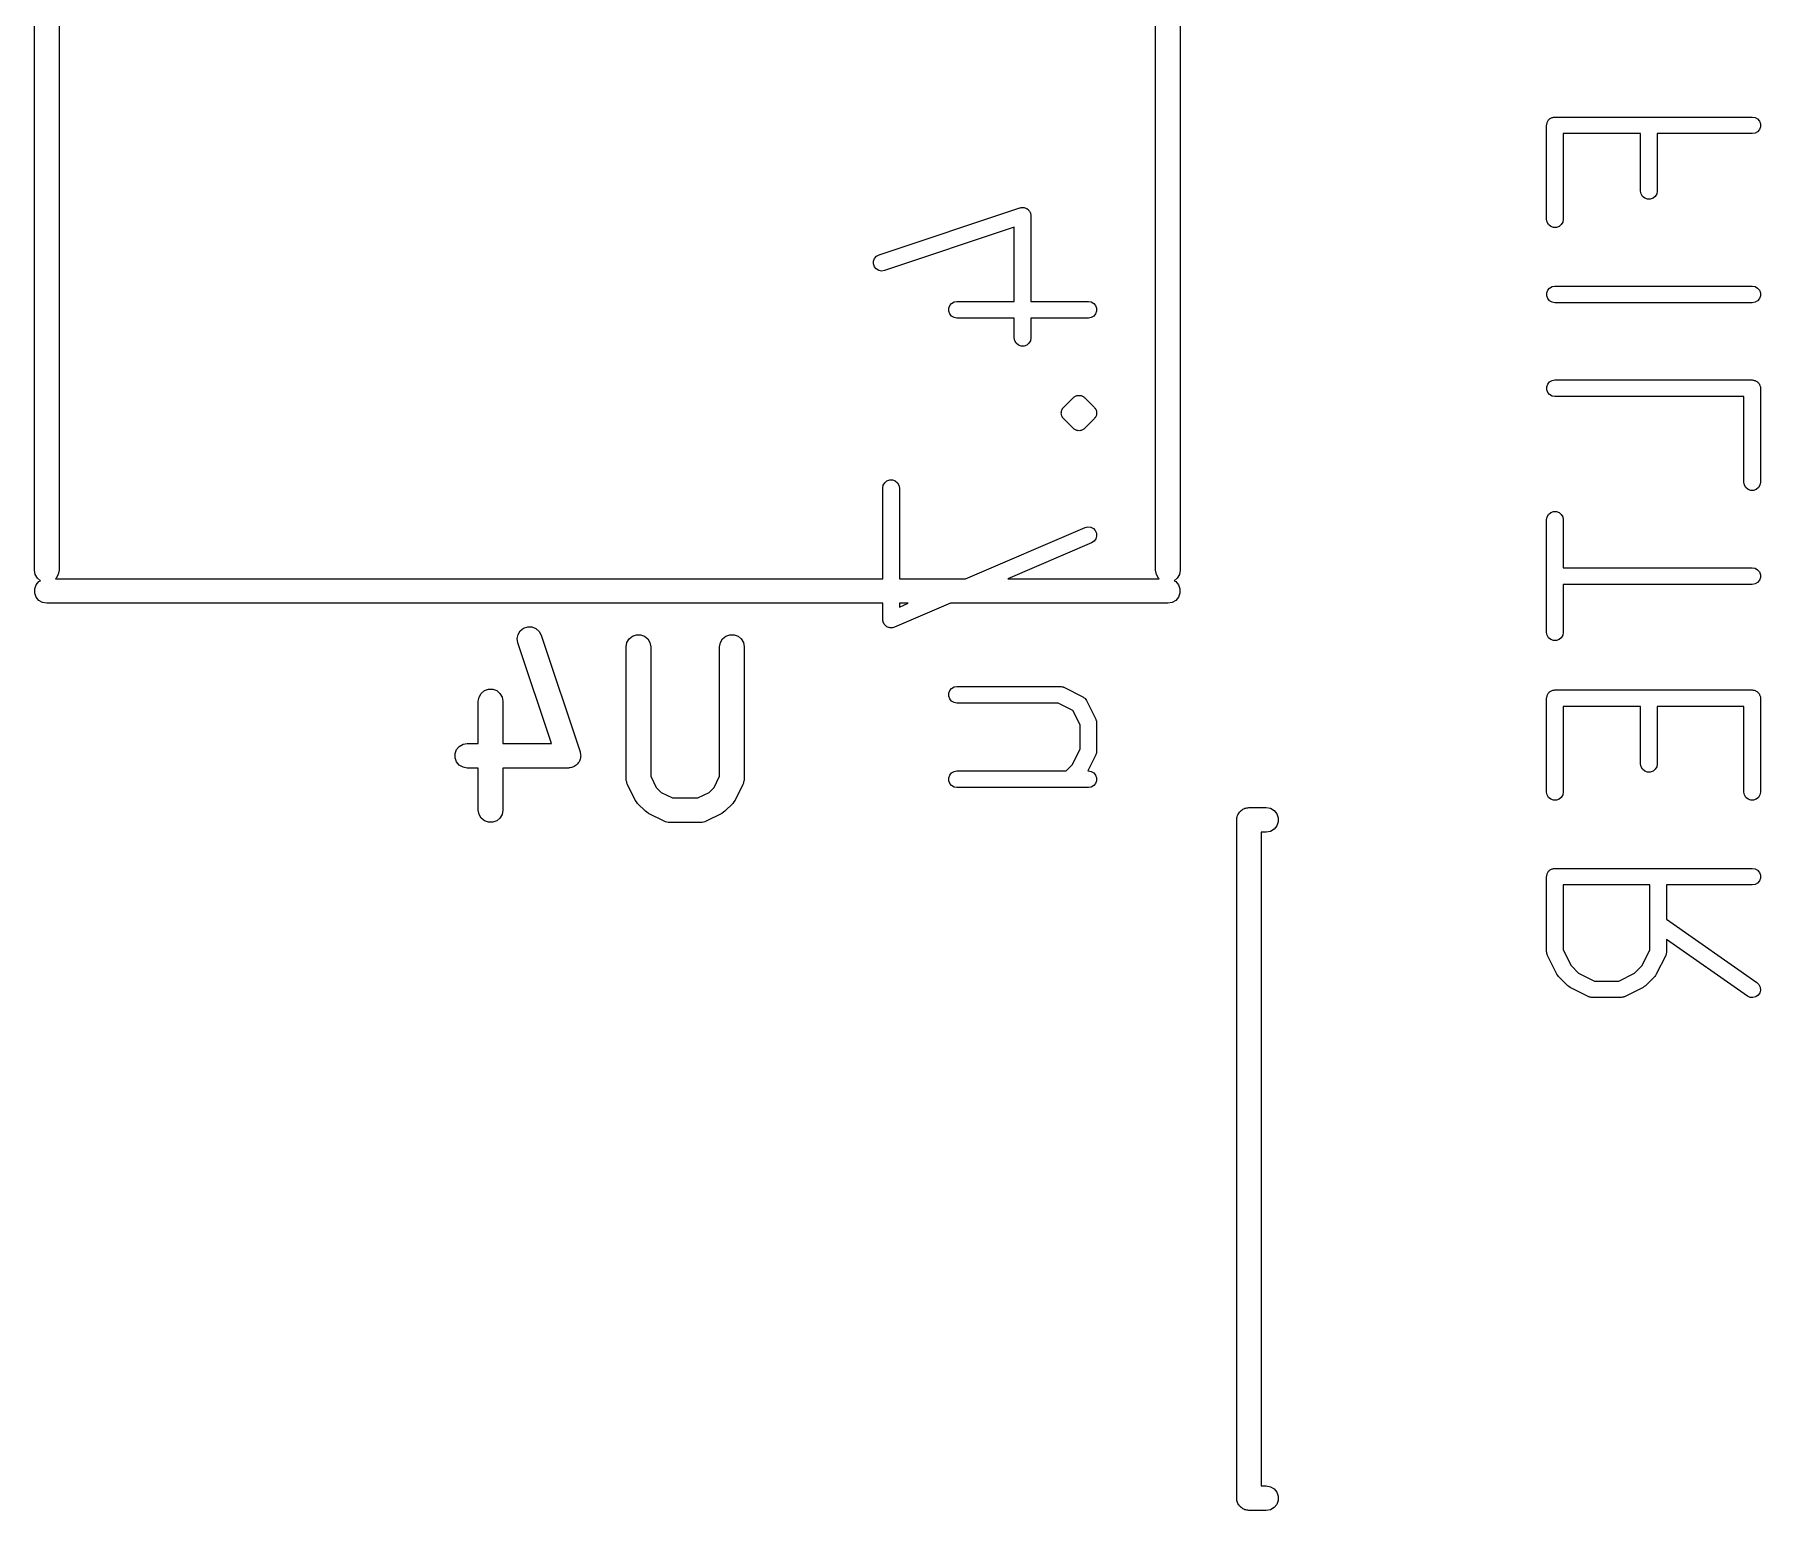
# Model space of a CAD drawing. Extents: x 1.5 to 72.3, y -91 to -17.2.
# Drawn here: x 12 to 22.55, y -56.15 to -47.12 of the extents above; entities that cross this region are included whole.
import ezdxf

# ---------------------------------------------------------------- set-up
doc = ezdxf.new("R2010")
doc.units = 0
doc.header["$MEASUREMENT"] = 0
doc.layers.add('BLACK', color=7, linetype='CONTINUOUS')

msp = doc.modelspace()

# ---------------------------------------------------------------- linework, layer by layer
at = {"layer": 'Black'}
for p, q in [((11.996, -50.398), (11.996, -42.524)), ((12.146, -42.599), (12.146, -50.398)), ((18.854, -48.62), (18.854, -45.0272)), ((19.004, -44.9897), (19.004, -48.62)), ((21.2459, -47.6763), (21.2467, -47.672)), ((21.2459, -48.2509), (21.2459, -47.6763)), ((21.2467, -47.6675), (21.2482, -47.6634)), ((21.2467, -47.672), (21.2467, -47.6675)), ((21.2482, -47.6634), (21.249, -47.659)), ((21.249, -47.659), (21.2512, -47.6551)), ((21.2512, -47.6551), (21.2527, -47.6509)), ((21.2527, -47.6509), (21.2556, -47.6475)), ((21.2556, -47.6475), (21.2578, -47.6437)), ((21.2578, -47.6437), (21.2612, -47.6408)), ((21.2612, -47.6408), (21.2641, -47.6374)), ((21.2641, -47.6374), (21.2679, -47.6352)), ((21.2679, -47.6352), (21.2713, -47.6324)), ((21.2713, -47.6324), (21.2755, -47.6308)), ((21.2755, -47.6308), (21.2793, -47.6286)), ((21.2793, -47.6286), (21.2837, -47.6278)), ((21.2837, -47.6278), (21.2879, -47.6263)), ((21.2879, -47.6263), (21.2923, -47.6263)), ((21.2923, -47.6263), (21.2967, -47.6255)), ((21.2967, -47.6255), (22.5032, -47.6255)), ((22.5032, -47.6255), (22.5206, -47.6286)), ((22.5206, -47.6286), (22.5359, -47.6374)), ((22.5359, -47.7153), (22.5206, -47.7241)), ((22.5359, -47.6374), (22.5472, -47.6509)), ((22.5472, -47.7017), (22.5359, -47.7153)), ((22.5472, -47.6509), (22.5532, -47.6675)), ((22.5532, -47.6852), (22.5472, -47.7017)), ((22.5532, -47.6675), (22.5532, -47.6852)), ((21.8204, -47.7271), (21.3475, -47.7271)), ((21.3475, -47.7271), (21.3475, -48.2509)), ((21.8204, -48.0785), (21.8204, -47.7271)), ((22.5032, -47.7271), (21.922, -47.7271)), ((21.922, -47.7271), (21.922, -48.0785)), ((22.5206, -47.7241), (22.5032, -47.7271)), ((21.8235, -48.0959), (21.8204, -48.0785)), ((21.8323, -48.1112), (21.8235, -48.0959)), ((21.8458, -48.1225), (21.8323, -48.1112)), ((21.8624, -48.1285), (21.8458, -48.1225)), ((21.8801, -48.1285), (21.8624, -48.1285)), ((21.8966, -48.1225), (21.8801, -48.1285)), ((21.9101, -48.1112), (21.8966, -48.1225)), ((21.919, -48.0959), (21.9101, -48.1112)), ((21.922, -48.0785), (21.919, -48.0959)), ((17.1625, -48.4689), (18.0243, -48.1816)), ((18.0243, -48.1816), (18.028, -48.1811)), ((18.028, -48.1811), (18.0316, -48.1798)), ((18.0316, -48.1798), (18.0367, -48.1798)), ((18.0367, -48.1798), (18.0418, -48.179)), ((18.0418, -48.179), (18.0454, -48.1798)), ((18.0454, -48.1798), (18.0492, -48.1798)), ((18.0492, -48.1798), (18.054, -48.1815)), ((18.054, -48.1815), (18.0591, -48.1826)), ((18.0591, -48.1826), (18.0623, -48.1845)), ((18.0623, -48.1845), (18.0658, -48.1858)), ((18.0658, -48.1858), (18.0697, -48.1891)), ((18.0697, -48.1891), (18.0741, -48.1918)), ((18.0741, -48.1918), (18.0764, -48.1947)), ((18.0764, -48.1947), (18.0793, -48.1972)), ((18.0793, -48.1972), (18.0819, -48.2016)), ((18.0819, -48.2016), (18.0851, -48.2056)), ((18.0851, -48.2056), (18.0862, -48.2092)), ((18.0862, -48.2092), (18.0881, -48.2124)), ((18.0881, -48.2124), (18.089, -48.2175)), ((18.089, -48.2175), (18.0906, -48.2224)), ((18.0906, -48.2224), (18.0905, -48.2261)), ((18.0905, -48.2261), (18.0912, -48.2298)), ((18.0912, -48.2298), (18.0912, -48.7535)), ((17.9896, -48.3003), (17.1947, -48.5653)), ((17.9896, -48.7535), (17.9896, -48.3003)), ((21.249, -48.2682), (21.2459, -48.2509)), ((21.2578, -48.2835), (21.249, -48.2682)), ((21.2713, -48.2949), (21.2578, -48.2835)), ((21.2879, -48.3009), (21.2713, -48.2949)), ((21.3055, -48.3009), (21.2879, -48.3009)), ((21.3221, -48.2949), (21.3055, -48.3009)), ((21.3356, -48.2835), (21.3221, -48.2949)), ((21.3444, -48.2682), (21.3356, -48.2835)), ((21.3475, -48.2509), (21.3444, -48.2682)), ((17.1283, -48.5245), (17.1288, -48.5069)), ((17.1339, -48.5413), (17.1283, -48.5245)), ((17.1288, -48.5069), (17.1353, -48.4905)), ((17.1449, -48.5551), (17.1339, -48.5413)), ((17.1353, -48.4905), (17.147, -48.4773)), ((17.1599, -48.5643), (17.1449, -48.5551)), ((17.147, -48.4773), (17.1625, -48.4689)), ((17.1772, -48.5679), (17.1599, -48.5643)), ((17.1947, -48.5653), (17.1772, -48.5679)), ((18.854, -50.398), (18.854, -48.62)), ((19.004, -48.62), (19.004, -50.398)), ((21.2527, -48.6851), (21.2641, -48.6716)), ((21.2641, -48.6716), (21.2793, -48.6628)), ((21.2793, -48.6628), (21.2967, -48.6597)), ((21.2967, -48.6597), (22.5032, -48.6597)), ((22.5032, -48.6597), (22.5206, -48.6628)), ((22.5206, -48.6628), (22.5359, -48.6716)), ((22.5359, -48.6716), (22.5472, -48.6851)), ((17.5942, -48.7789), (17.6056, -48.7654)), ((17.6056, -48.7654), (17.6208, -48.7566)), ((17.6208, -48.7566), (17.6382, -48.7535)), ((17.6382, -48.7535), (17.9896, -48.7535)), ((18.0912, -48.7535), (18.4425, -48.7535)), ((18.4425, -48.7535), (18.4599, -48.7566)), ((18.4599, -48.7566), (18.4752, -48.7654)), ((18.4752, -48.7654), (18.4865, -48.7789)), ((21.2467, -48.7017), (21.2527, -48.6851)), ((21.2467, -48.7193), (21.2467, -48.7017)), ((21.2527, -48.7359), (21.2467, -48.7193)), ((21.2641, -48.7494), (21.2527, -48.7359)), ((21.2793, -48.7582), (21.2641, -48.7494)), ((21.2967, -48.7613), (21.2793, -48.7582)), ((22.5032, -48.7613), (21.2967, -48.7613)), ((22.5206, -48.7582), (22.5032, -48.7613)), ((22.5359, -48.7494), (22.5206, -48.7582)), ((22.5472, -48.7359), (22.5359, -48.7494)), ((22.5472, -48.6851), (22.5532, -48.7017)), ((22.5532, -48.7193), (22.5472, -48.7359)), ((22.5532, -48.7017), (22.5532, -48.7193)), ((17.5882, -48.7955), (17.5942, -48.7789)), ((17.5882, -48.8132), (17.5882, -48.7955)), ((17.5942, -48.8297), (17.5882, -48.8132)), ((17.6056, -48.8432), (17.5942, -48.8297)), ((17.6208, -48.8521), (17.6056, -48.8432)), ((17.6382, -48.8551), (17.6208, -48.8521)), ((17.9896, -48.8551), (17.6382, -48.8551)), ((17.9896, -48.9767), (17.9896, -48.8551)), ((18.4425, -48.8551), (18.0912, -48.8551)), ((18.0912, -48.8551), (18.0912, -48.9767)), ((18.4599, -48.8521), (18.4425, -48.8551)), ((18.4752, -48.8432), (18.4599, -48.8521)), ((18.4865, -48.8297), (18.4752, -48.8432)), ((18.4865, -48.7789), (18.4926, -48.7955)), ((18.4926, -48.8132), (18.4865, -48.8297)), ((18.4926, -48.7955), (18.4926, -48.8132)), ((17.9926, -48.9941), (17.9896, -48.9767)), ((18.0912, -48.9767), (18.0881, -48.9941)), ((18.0015, -49.0093), (17.9926, -48.9941)), ((18.015, -49.0207), (18.0015, -49.0093)), ((18.0316, -49.0267), (18.015, -49.0207)), ((18.0492, -49.0267), (18.0316, -49.0267)), ((18.0658, -49.0207), (18.0492, -49.0267)), ((18.0793, -49.0093), (18.0658, -49.0207)), ((18.0881, -48.9941), (18.0793, -49.0093)), ((21.2467, -49.2762), (21.2527, -49.2596)), ((21.2467, -49.2938), (21.2467, -49.2762)), ((21.2527, -49.3104), (21.2467, -49.2938)), ((21.2527, -49.2596), (21.2641, -49.2461)), ((21.2641, -49.2461), (21.2793, -49.2373)), ((21.2793, -49.2373), (21.2967, -49.2342)), ((21.2967, -49.2342), (22.5032, -49.2342)), ((22.5032, -49.2342), (22.5076, -49.235)), ((22.5076, -49.235), (22.512, -49.235)), ((22.512, -49.235), (22.5162, -49.2365)), ((22.5162, -49.2365), (22.5206, -49.2373)), ((22.5206, -49.2373), (22.5244, -49.2395)), ((22.5244, -49.2395), (22.5286, -49.241)), ((22.5286, -49.241), (22.532, -49.2439)), ((22.532, -49.2439), (22.5359, -49.2461)), ((22.5359, -49.2461), (22.5387, -49.2495)), ((22.5387, -49.2495), (22.5421, -49.2524)), ((22.5421, -49.2524), (22.5443, -49.2562)), ((22.5443, -49.2562), (22.5472, -49.2596)), ((22.5472, -49.2596), (22.5487, -49.2638)), ((22.5487, -49.2638), (22.5509, -49.2676)), ((22.5509, -49.2676), (22.5517, -49.272)), ((22.5517, -49.272), (22.5532, -49.2762)), ((22.5532, -49.2762), (22.5532, -49.2806)), ((22.5532, -49.2806), (22.554, -49.285)), ((22.554, -49.285), (22.554, -49.8595)), ((18.2829, -49.413), (18.2836, -49.4109)), ((18.2836, -49.4109), (18.2851, -49.4092)), ((18.2851, -49.4092), (18.286, -49.4072)), ((18.286, -49.4072), (18.2892, -49.404)), ((18.2892, -49.404), (18.2917, -49.4004)), ((18.2917, -49.4004), (18.3492, -49.3429)), ((18.3492, -49.3429), (18.3528, -49.3404)), ((18.3528, -49.3404), (18.356, -49.3372)), ((18.356, -49.3372), (18.36, -49.3354)), ((18.36, -49.3354), (18.3636, -49.3328)), ((18.3636, -49.3328), (18.3679, -49.3317)), ((18.3679, -49.3317), (18.3719, -49.3298)), ((18.3719, -49.3298), (18.3764, -49.3294)), ((18.3764, -49.3294), (18.3807, -49.3283)), ((18.3807, -49.3283), (18.3851, -49.3286)), ((18.3851, -49.3286), (18.3895, -49.3283)), ((18.3895, -49.3283), (18.3938, -49.3294)), ((18.3938, -49.3294), (18.3982, -49.3298)), ((18.3982, -49.3298), (18.4023, -49.3317)), ((18.4023, -49.3317), (18.4066, -49.3328)), ((18.4066, -49.3328), (18.4102, -49.3354)), ((18.4102, -49.3354), (18.4142, -49.3372)), ((18.4142, -49.3372), (18.4174, -49.3404)), ((18.4174, -49.3404), (18.421, -49.3429)), ((18.421, -49.3429), (18.4785, -49.4004)), ((18.4785, -49.4004), (18.481, -49.404)), ((18.481, -49.404), (18.4842, -49.4072)), ((18.4842, -49.4072), (18.4851, -49.4092)), ((18.4851, -49.4092), (18.4865, -49.4109)), ((18.4865, -49.4109), (18.4873, -49.413)), ((21.2641, -49.3239), (21.2527, -49.3104)), ((21.2793, -49.3328), (21.2641, -49.3239)), ((21.2967, -49.3358), (21.2793, -49.3328)), ((22.4524, -49.3358), (21.2967, -49.3358)), ((22.4524, -49.8595), (22.4524, -49.3358)), ((18.277, -49.4319), (18.2776, -49.4297)), ((18.2774, -49.4363), (18.277, -49.4319)), ((18.277, -49.4407), (18.2774, -49.4363)), ((18.2776, -49.4429), (18.277, -49.4407)), ((18.2776, -49.4275), (18.2784, -49.4254)), ((18.2776, -49.4297), (18.2776, -49.4275)), ((18.2776, -49.4451), (18.2776, -49.4429)), ((18.2784, -49.4472), (18.2776, -49.4451)), ((18.2784, -49.4254), (18.2786, -49.4232)), ((18.2786, -49.4495), (18.2784, -49.4472)), ((18.2786, -49.4232), (18.2805, -49.4191)), ((18.2805, -49.4535), (18.2786, -49.4495)), ((18.2805, -49.4191), (18.2816, -49.4148)), ((18.2816, -49.4578), (18.2805, -49.4535)), ((18.2816, -49.4148), (18.2829, -49.413)), ((18.2829, -49.4596), (18.2816, -49.4578)), ((18.2836, -49.4617), (18.2829, -49.4596)), ((18.2851, -49.4634), (18.2836, -49.4617)), ((18.286, -49.4654), (18.2851, -49.4634)), ((18.2892, -49.4686), (18.286, -49.4654)), ((18.2917, -49.4722), (18.2892, -49.4686)), ((18.3492, -49.5297), (18.2917, -49.4722)), ((18.4785, -49.4722), (18.421, -49.5297)), ((18.481, -49.4686), (18.4785, -49.4722)), ((18.4842, -49.4654), (18.481, -49.4686)), ((18.4851, -49.4634), (18.4842, -49.4654)), ((18.4865, -49.4617), (18.4851, -49.4634)), ((18.4873, -49.4596), (18.4865, -49.4617)), ((18.4873, -49.413), (18.4886, -49.4148)), ((18.4886, -49.4578), (18.4873, -49.4596)), ((18.4886, -49.4148), (18.4897, -49.4191)), ((18.4897, -49.4535), (18.4886, -49.4578)), ((18.4897, -49.4191), (18.4916, -49.4232)), ((18.4916, -49.4495), (18.4897, -49.4535)), ((18.4916, -49.4232), (18.4918, -49.4254)), ((18.4918, -49.4472), (18.4916, -49.4495)), ((18.4918, -49.4254), (18.4926, -49.4275)), ((18.4926, -49.4451), (18.4918, -49.4472)), ((18.4926, -49.4275), (18.4926, -49.4297)), ((18.4926, -49.4297), (18.4932, -49.4319)), ((18.4932, -49.4407), (18.4926, -49.4429)), ((18.4926, -49.4429), (18.4926, -49.4451)), ((18.4932, -49.4319), (18.4928, -49.4363)), ((18.4928, -49.4363), (18.4932, -49.4407)), ((18.3528, -49.5322), (18.3492, -49.5297)), ((18.356, -49.5354), (18.3528, -49.5322)), ((18.36, -49.5373), (18.356, -49.5354)), ((18.3636, -49.5398), (18.36, -49.5373)), ((18.3679, -49.541), (18.3636, -49.5398)), ((18.3719, -49.5428), (18.3679, -49.541)), ((18.3764, -49.5432), (18.3719, -49.5428)), ((18.3807, -49.5444), (18.3764, -49.5432)), ((18.3851, -49.544), (18.3807, -49.5444)), ((18.3895, -49.5444), (18.3851, -49.544)), ((18.3938, -49.5432), (18.3895, -49.5444)), ((18.3982, -49.5428), (18.3938, -49.5432)), ((18.4023, -49.541), (18.3982, -49.5428)), ((18.4066, -49.5398), (18.4023, -49.541)), ((18.4102, -49.5373), (18.4066, -49.5398)), ((18.4142, -49.5354), (18.4102, -49.5373)), ((18.4174, -49.5322), (18.4142, -49.5354)), ((18.421, -49.5297), (18.4174, -49.5322)), ((17.1852, -49.8959), (17.1883, -49.8786)), ((17.1852, -50.45), (17.1852, -49.8959)), ((17.1883, -49.8786), (17.1971, -49.8633)), ((17.1971, -49.8633), (17.2106, -49.8519)), ((17.2106, -49.8519), (17.2272, -49.8459)), ((17.2272, -49.8459), (17.2449, -49.8459)), ((17.2449, -49.8459), (17.2614, -49.8519)), ((17.2614, -49.8519), (17.275, -49.8633)), ((17.275, -49.8633), (17.2838, -49.8786)), ((17.2838, -49.8786), (17.2868, -49.8959)), ((17.2868, -49.8959), (17.2868, -50.45)), ((22.4555, -49.8769), (22.4524, -49.8595)), ((22.4643, -49.8922), (22.4555, -49.8769)), ((22.4778, -49.9035), (22.4643, -49.8922)), ((22.4944, -49.9096), (22.4778, -49.9035)), ((22.512, -49.9096), (22.4944, -49.9096)), ((22.5286, -49.9035), (22.512, -49.9096)), ((22.5421, -49.8922), (22.5286, -49.9035)), ((22.5509, -49.8769), (22.5421, -49.8922)), ((22.554, -49.8595), (22.5509, -49.8769)), ((21.2713, -50.0454), (21.2879, -50.0393)), ((21.2879, -50.0393), (21.3055, -50.0393)), ((21.3055, -50.0393), (21.3221, -50.0454)), ((17.691, -50.45), (18.4225, -50.1365)), ((18.4225, -50.1365), (18.4397, -50.1325)), ((18.4397, -50.1325), (18.4572, -50.1346)), ((18.4572, -50.1346), (18.473, -50.1425)), ((18.473, -50.1425), (18.4851, -50.1554)), ((21.2459, -50.0893), (21.249, -50.072)), ((21.2459, -50.7788), (21.2459, -50.0893)), ((21.249, -50.072), (21.2578, -50.0567)), ((21.2578, -50.0567), (21.2713, -50.0454)), ((21.3221, -50.0454), (21.3356, -50.0567)), ((21.3356, -50.0567), (21.3444, -50.072)), ((21.3444, -50.072), (21.3475, -50.0893)), ((21.3475, -50.0893), (21.3475, -50.3833)), ((18.4626, -50.2299), (17.949, -50.45)), ((18.4773, -50.2202), (18.4626, -50.2299)), ((18.4879, -50.2061), (18.4773, -50.2202)), ((18.4851, -50.1554), (18.492, -50.1716)), ((18.493, -50.1892), (18.4879, -50.2061)), ((18.492, -50.1716), (18.493, -50.1892)), ((12.0005, -50.4237), (11.996, -50.398)), ((12.0135, -50.4462), (12.0005, -50.4237)), ((12.0324, -50.462), (12.0135, -50.4462)), ((12.0228, -50.4675), (12.0324, -50.462)), ((12.1285, -50.4462), (12.1239, -50.45)), ((12.1239, -50.45), (17.1852, -50.45)), ((12.1415, -50.4237), (12.1285, -50.4462)), ((12.146, -50.398), (12.1415, -50.4237)), ((17.2868, -50.45), (17.691, -50.45)), ((17.949, -50.45), (18.8761, -50.45)), ((18.8585, -50.4237), (18.854, -50.398)), ((18.8715, -50.4462), (18.8585, -50.4237)), ((18.8761, -50.45), (18.8715, -50.4462)), ((18.9865, -50.4462), (18.9676, -50.462)), ((18.9676, -50.462), (18.9772, -50.4675)), ((18.9995, -50.4237), (18.9865, -50.4462)), ((19.004, -50.398), (18.9995, -50.4237)), ((21.3475, -50.3833), (22.5032, -50.3833)), ((22.5032, -50.3833), (22.5206, -50.3863)), ((22.5206, -50.3863), (22.5359, -50.3951)), ((22.5359, -50.3951), (22.5472, -50.4087)), ((22.5472, -50.4595), (22.5359, -50.473)), ((22.5472, -50.4087), (22.5532, -50.4252)), ((22.5532, -50.4429), (22.5472, -50.4595)), ((22.5532, -50.4252), (22.5532, -50.4429)), ((11.9971, -50.512), (12.006, -50.4875)), ((11.9971, -50.538), (11.9971, -50.512)), ((12.006, -50.5625), (11.9971, -50.538)), ((12.006, -50.4875), (12.0228, -50.4675)), ((12.0228, -50.5825), (12.006, -50.5625)), ((18.9772, -50.4675), (18.994, -50.4875)), ((18.994, -50.5625), (18.9772, -50.5825)), ((18.994, -50.4875), (19.0029, -50.512)), ((19.0029, -50.538), (18.994, -50.5625)), ((19.0029, -50.512), (19.0029, -50.538)), ((22.5032, -50.4849), (21.3475, -50.4849)), ((21.3475, -50.4849), (21.3475, -50.7788)), ((22.5206, -50.4818), (22.5032, -50.4849)), ((22.5359, -50.473), (22.5206, -50.4818)), ((12.0453, -50.5955), (12.0228, -50.5825)), ((12.071, -50.6), (12.0453, -50.5955)), ((17.1852, -50.6), (12.071, -50.6)), ((17.1852, -50.7003), (17.1852, -50.6)), ((17.599, -50.6), (17.2561, -50.747)), ((17.2868, -50.6), (17.2868, -50.6232)), ((17.2868, -50.6232), (17.341, -50.6)), ((17.341, -50.6), (17.2868, -50.6)), ((18.929, -50.6), (17.599, -50.6)), ((18.9547, -50.5955), (18.929, -50.6)), ((18.9772, -50.5825), (18.9547, -50.5955)), ((14.9541, -50.7912), (14.9677, -50.769)), ((14.9677, -50.769), (14.9881, -50.7528)), ((14.9881, -50.7528), (15.0128, -50.7446)), ((15.0128, -50.7446), (15.0388, -50.7453)), ((15.0388, -50.7453), (15.0631, -50.7549)), ((15.0631, -50.7549), (15.0826, -50.7721)), ((15.0826, -50.7721), (15.095, -50.795)), ((17.1863, -50.706), (17.1852, -50.7003)), ((17.1866, -50.7119), (17.1863, -50.706)), ((17.1878, -50.7146), (17.1866, -50.7119)), ((17.1883, -50.7176), (17.1878, -50.7146)), ((17.1912, -50.7227), (17.1883, -50.7176)), ((17.1935, -50.7281), (17.1912, -50.7227)), ((17.1956, -50.7303), (17.1935, -50.7281)), ((17.1971, -50.7329), (17.1956, -50.7303)), ((17.2016, -50.7367), (17.1971, -50.7329)), ((17.2056, -50.7409), (17.2016, -50.7367)), ((17.2083, -50.7423), (17.2056, -50.7409)), ((17.2106, -50.7443), (17.2083, -50.7423)), ((17.2161, -50.7463), (17.2106, -50.7443)), ((17.2214, -50.7489), (17.2161, -50.7463)), ((17.2244, -50.7493), (17.2214, -50.7489)), ((17.2272, -50.7503), (17.2244, -50.7493)), ((17.2331, -50.7503), (17.2272, -50.7503)), ((17.2389, -50.751), (17.2331, -50.7503)), ((17.2418, -50.7503), (17.2389, -50.751)), ((17.2449, -50.7503), (17.2418, -50.7503)), ((17.2504, -50.7483), (17.2449, -50.7503)), ((17.2561, -50.747), (17.2504, -50.7483)), ((21.249, -50.7962), (21.2459, -50.7788)), ((21.3475, -50.7788), (21.3444, -50.7962)), ((14.9488, -50.8167), (14.9541, -50.7912)), ((14.9527, -50.8425), (14.9488, -50.8167)), ((15.1578, -51.458), (14.9527, -50.8425)), ((15.095, -50.795), (15.3331, -51.5093)), ((15.6155, -50.8664), (15.62, -50.8407)), ((15.6155, -51.6759), (15.6155, -50.8664)), ((15.62, -50.8407), (15.633, -50.8182)), ((15.633, -50.8182), (15.653, -50.8014)), ((15.653, -50.8014), (15.6775, -50.7925)), ((15.6775, -50.7925), (15.7035, -50.7925)), ((15.7035, -50.7925), (15.728, -50.8014)), ((15.728, -50.8014), (15.7479, -50.8182)), ((15.7479, -50.8182), (15.761, -50.8407)), ((15.761, -50.8407), (15.7655, -50.8664)), ((15.7655, -50.8664), (15.7655, -51.6582)), ((16.1869, -50.8664), (16.1914, -50.8407)), ((16.1869, -51.6582), (16.1869, -50.8664)), ((16.1914, -50.8407), (16.2045, -50.8182)), ((16.2045, -50.8182), (16.2244, -50.8014)), ((16.2244, -50.8014), (16.2489, -50.7925)), ((16.2489, -50.7925), (16.2749, -50.7925)), ((16.2749, -50.7925), (16.2994, -50.8014)), ((16.2994, -50.8014), (16.3194, -50.8182)), ((16.3194, -50.8182), (16.3324, -50.8407)), ((16.3324, -50.8407), (16.3369, -50.8664)), ((16.3369, -50.8664), (16.3369, -51.6759)), ((21.2578, -50.8114), (21.249, -50.7962)), ((21.2713, -50.8228), (21.2578, -50.8114)), ((21.2879, -50.8288), (21.2713, -50.8228)), ((21.3055, -50.8288), (21.2879, -50.8288)), ((21.3221, -50.8228), (21.3055, -50.8288)), ((21.3356, -50.8114), (21.3221, -50.8228)), ((21.3444, -50.7962), (21.3356, -50.8114)), ((14.7107, -51.1997), (14.7152, -51.1741)), ((14.7107, -51.458), (14.7107, -51.1997)), ((14.7152, -51.1741), (14.7283, -51.1515)), ((14.7283, -51.1515), (14.7482, -51.1348)), ((14.7482, -51.1348), (14.7727, -51.1259)), ((14.7727, -51.1259), (14.7987, -51.1259)), ((14.7987, -51.1259), (14.8232, -51.1348)), ((14.8232, -51.1348), (14.8432, -51.1515)), ((14.8432, -51.1515), (14.8562, -51.1741)), ((14.8562, -51.1741), (14.8607, -51.1997)), ((14.8607, -51.1997), (14.8607, -51.458)), ((17.5882, -51.1511), (17.5942, -51.1345)), ((17.5882, -51.1687), (17.5882, -51.1511)), ((17.5942, -51.1853), (17.5882, -51.1687)), ((17.5942, -51.1345), (17.6056, -51.121)), ((17.6056, -51.1988), (17.5942, -51.1853)), ((17.6056, -51.121), (17.6208, -51.1121)), ((17.6208, -51.2076), (17.6056, -51.1988)), ((17.6208, -51.1121), (17.6382, -51.1091)), ((17.6382, -51.1091), (18.2702, -51.1091)), ((18.2702, -51.1091), (18.2731, -51.1096)), ((18.2731, -51.1096), (18.276, -51.1094)), ((18.276, -51.1094), (18.2817, -51.1111)), ((18.2817, -51.1111), (18.2876, -51.1121)), ((18.2876, -51.1121), (18.2901, -51.1136)), ((18.2901, -51.1136), (18.2929, -51.1144)), ((18.2929, -51.1144), (18.4078, -51.1719)), ((18.4078, -51.1719), (18.4138, -51.1763)), ((18.4138, -51.1763), (18.42, -51.1804)), ((18.42, -51.1804), (18.4209, -51.1816)), ((18.4209, -51.1816), (18.422, -51.1824)), ((18.422, -51.1824), (18.4261, -51.1886)), ((18.4261, -51.1886), (18.4305, -51.1946)), ((18.4305, -51.1946), (18.488, -51.3095)), ((21.2459, -51.1809), (21.2467, -51.1766)), ((21.2459, -51.7555), (21.2459, -51.1809)), ((21.2467, -51.1721), (21.2482, -51.1679)), ((21.2467, -51.1766), (21.2467, -51.1721)), ((21.2482, -51.1679), (21.249, -51.1636)), ((21.249, -51.1636), (21.2512, -51.1597)), ((21.2512, -51.1597), (21.2527, -51.1555)), ((21.2527, -51.1555), (21.2556, -51.1521)), ((21.2556, -51.1521), (21.2578, -51.1483)), ((21.2578, -51.1483), (21.2612, -51.1454)), ((21.2612, -51.1454), (21.2641, -51.142)), ((21.2641, -51.142), (21.2679, -51.1398)), ((21.2679, -51.1398), (21.2713, -51.1369)), ((21.2713, -51.1369), (21.2755, -51.1354)), ((21.2755, -51.1354), (21.2793, -51.1332)), ((21.2793, -51.1332), (21.2837, -51.1324)), ((21.2837, -51.1324), (21.2879, -51.1309)), ((21.2879, -51.1309), (21.2923, -51.1309)), ((21.2923, -51.1309), (21.2967, -51.1301)), ((21.2967, -51.1301), (22.5032, -51.1301)), ((22.5032, -51.1301), (22.5076, -51.1309)), ((22.5076, -51.1309), (22.512, -51.1309)), ((22.512, -51.1309), (22.5162, -51.1324)), ((22.5162, -51.1324), (22.5206, -51.1332)), ((22.5206, -51.1332), (22.5244, -51.1354)), ((22.5244, -51.1354), (22.5286, -51.1369)), ((22.5286, -51.1369), (22.532, -51.1398)), ((22.532, -51.1398), (22.5359, -51.142)), ((22.5359, -51.142), (22.5387, -51.1454)), ((22.5387, -51.1454), (22.5421, -51.1483)), ((22.5421, -51.1483), (22.5443, -51.1521)), ((22.5443, -51.1521), (22.5472, -51.1555)), ((22.5472, -51.1555), (22.5487, -51.1597)), ((22.5487, -51.1597), (22.5509, -51.1636)), ((22.5509, -51.1636), (22.5517, -51.1679)), ((22.5517, -51.1679), (22.5532, -51.1721)), ((22.5532, -51.1721), (22.5532, -51.1766)), ((22.5532, -51.1766), (22.554, -51.1809)), ((22.554, -51.1809), (22.554, -51.7555)), ((17.6382, -51.2107), (17.6208, -51.2076)), ((18.2582, -51.2107), (17.6382, -51.2107)), ((18.3472, -51.2552), (18.2582, -51.2107)), ((18.3917, -51.3442), (18.3472, -51.2552)), ((18.488, -51.3095), (18.4888, -51.3123)), ((21.8204, -51.2317), (21.3475, -51.2317)), ((21.3475, -51.2317), (21.3475, -51.7555)), ((21.8204, -51.5831), (21.8204, -51.2317)), ((22.4524, -51.2317), (21.922, -51.2317)), ((21.922, -51.2317), (21.922, -51.5831)), ((22.4524, -51.7555), (22.4524, -51.2317)), ((18.3917, -51.4926), (18.3917, -51.3442)), ((18.4888, -51.3123), (18.4903, -51.3149)), ((18.4903, -51.3149), (18.4913, -51.3207)), ((18.4913, -51.3207), (18.493, -51.3264)), ((18.493, -51.3264), (18.4928, -51.3294)), ((18.4928, -51.3294), (18.4933, -51.3322)), ((18.4933, -51.3322), (18.4933, -51.5046)), ((14.569, -51.52), (14.5779, -51.4955)), ((14.569, -51.5461), (14.569, -51.52)), ((14.5779, -51.4955), (14.5946, -51.4756)), ((14.5946, -51.4756), (14.6172, -51.4626)), ((14.6172, -51.4626), (14.6429, -51.458)), ((14.6429, -51.458), (14.7107, -51.458)), ((14.8607, -51.458), (15.1578, -51.458)), ((15.3331, -51.5093), (15.3339, -51.5148)), ((15.3339, -51.5148), (15.3358, -51.52)), ((15.3358, -51.52), (15.3358, -51.5276)), ((18.3433, -51.5894), (18.3917, -51.4926)), ((18.4903, -51.522), (18.4888, -51.5245)), ((18.4913, -51.5161), (18.4903, -51.522)), ((18.493, -51.5104), (18.4913, -51.5161)), ((18.4933, -51.5046), (18.4928, -51.5075)), ((18.4928, -51.5075), (18.493, -51.5104)), ((14.5779, -51.5705), (14.569, -51.5461)), ((14.5946, -51.5905), (14.5779, -51.5705)), ((14.6172, -51.6035), (14.5946, -51.5905)), ((14.6429, -51.608), (14.6172, -51.6035)), ((14.7107, -51.608), (14.6429, -51.608)), ((14.7107, -51.8664), (14.7107, -51.608)), ((15.2619, -51.608), (14.8607, -51.608)), ((14.8607, -51.608), (14.8607, -51.8664)), ((15.2674, -51.6071), (15.2619, -51.608)), ((15.2729, -51.6072), (15.2674, -51.6071)), ((15.2801, -51.6048), (15.2729, -51.6072)), ((15.2876, -51.6035), (15.2801, -51.6048)), ((15.2924, -51.6008), (15.2876, -51.6035)), ((15.2976, -51.599), (15.2924, -51.6008)), ((15.3036, -51.5943), (15.2976, -51.599)), ((15.3101, -51.5905), (15.3036, -51.5943)), ((15.3137, -51.5863), (15.3101, -51.5905)), ((15.318, -51.5828), (15.3137, -51.5863)), ((15.322, -51.5764), (15.318, -51.5828)), ((15.3269, -51.5705), (15.322, -51.5764)), ((15.3288, -51.5653), (15.3269, -51.5705)), ((15.3317, -51.5606), (15.3288, -51.5653)), ((15.3332, -51.5532), (15.3317, -51.5606)), ((15.3358, -51.5461), (15.3332, -51.5532)), ((15.3358, -51.5276), (15.3369, -51.5351)), ((15.3369, -51.5351), (15.3358, -51.5405)), ((15.3358, -51.5405), (15.3358, -51.5461)), ((17.6208, -51.6292), (17.6382, -51.6262)), ((17.6382, -51.6262), (18.3066, -51.6262)), ((18.3066, -51.6262), (18.3433, -51.5894)), ((18.488, -51.5273), (18.4386, -51.6262)), ((18.4386, -51.6262), (18.4425, -51.6262)), ((18.4425, -51.6262), (18.4599, -51.6292)), ((18.4888, -51.5245), (18.488, -51.5273)), ((21.8235, -51.6005), (21.8204, -51.5831)), ((21.8323, -51.6158), (21.8235, -51.6005)), ((21.8458, -51.6271), (21.8323, -51.6158)), ((21.8624, -51.6331), (21.8458, -51.6271)), ((21.8966, -51.6271), (21.8801, -51.6331)), ((21.9101, -51.6158), (21.8966, -51.6271)), ((21.919, -51.6005), (21.9101, -51.6158)), ((21.922, -51.5831), (21.919, -51.6005)), ((15.6162, -51.6802), (15.6155, -51.6759)), ((15.616, -51.6845), (15.6162, -51.6802)), ((15.6185, -51.6929), (15.616, -51.6845)), ((15.62, -51.7016), (15.6185, -51.6929)), ((15.6222, -51.7053), (15.62, -51.7016)), ((15.6234, -51.7094), (15.6222, -51.7053)), ((15.671, -51.8047), (15.6234, -51.7094)), ((15.7655, -51.6582), (15.7997, -51.7267)), ((15.7997, -51.7267), (15.8301, -51.7571)), ((16.1222, -51.7571), (16.1526, -51.7267)), ((16.1526, -51.7267), (16.1869, -51.6582)), ((16.329, -51.7094), (16.2814, -51.8047)), ((16.3302, -51.7053), (16.329, -51.7094)), ((16.3324, -51.7016), (16.3302, -51.7053)), ((16.3339, -51.6929), (16.3324, -51.7016)), ((16.3364, -51.6845), (16.3339, -51.6929)), ((16.3369, -51.6759), (16.3362, -51.6802)), ((16.3362, -51.6802), (16.3364, -51.6845)), ((17.5882, -51.6681), (17.5942, -51.6516)), ((17.5882, -51.6858), (17.5882, -51.6681)), ((17.5942, -51.7024), (17.5882, -51.6858)), ((17.5942, -51.6516), (17.6056, -51.638)), ((17.6056, -51.7159), (17.5942, -51.7024)), ((17.6056, -51.638), (17.6208, -51.6292)), ((17.6208, -51.7247), (17.6056, -51.7159)), ((17.6382, -51.7278), (17.6208, -51.7247)), ((18.4425, -51.7278), (17.6382, -51.7278)), ((18.4599, -51.7247), (18.4425, -51.7278)), ((18.4599, -51.6292), (18.4752, -51.638)), ((18.4752, -51.7159), (18.4599, -51.7247)), ((18.4752, -51.638), (18.4865, -51.6516)), ((18.4865, -51.7024), (18.4752, -51.7159)), ((18.4865, -51.6516), (18.4926, -51.6681)), ((18.4926, -51.6858), (18.4865, -51.7024)), ((18.4926, -51.6681), (18.4926, -51.6858)), ((21.8801, -51.6331), (21.8624, -51.6331)), ((15.6782, -51.8143), (15.671, -51.8047)), ((15.6851, -51.8242), (15.6782, -51.8143)), ((15.7327, -51.8718), (15.6851, -51.8242)), ((15.8301, -51.7571), (15.8987, -51.7914)), ((15.8987, -51.7914), (16.0537, -51.7914)), ((16.0537, -51.7914), (16.1222, -51.7571)), ((16.2673, -51.8242), (16.2197, -51.8718)), ((16.2742, -51.8143), (16.2673, -51.8242)), ((16.2814, -51.8047), (16.2742, -51.8143)), ((21.249, -51.7728), (21.2459, -51.7555)), ((21.2578, -51.7881), (21.249, -51.7728)), ((21.2713, -51.7995), (21.2578, -51.7881)), ((21.2879, -51.8055), (21.2713, -51.7995)), ((21.3055, -51.8055), (21.2879, -51.8055)), ((21.3221, -51.7995), (21.3055, -51.8055)), ((21.3356, -51.7881), (21.3221, -51.7995)), ((21.3444, -51.7728), (21.3356, -51.7881)), ((21.3475, -51.7555), (21.3444, -51.7728)), ((22.4555, -51.7728), (22.4524, -51.7555)), ((22.4643, -51.7881), (22.4555, -51.7728)), ((22.4778, -51.7995), (22.4643, -51.7881)), ((22.4944, -51.8055), (22.4778, -51.7995)), ((22.512, -51.8055), (22.4944, -51.8055)), ((22.5286, -51.7995), (22.512, -51.8055)), ((22.5421, -51.7881), (22.5286, -51.7995)), ((22.5509, -51.7728), (22.5421, -51.7881)), ((22.554, -51.7555), (22.5509, -51.7728)), ((14.7152, -51.892), (14.7107, -51.8664)), ((14.7283, -51.9146), (14.7152, -51.892)), ((14.7482, -51.9313), (14.7283, -51.9146)), ((14.7727, -51.9402), (14.7482, -51.9313)), ((14.7987, -51.9402), (14.7727, -51.9402)), ((14.8232, -51.9313), (14.7987, -51.9402)), ((14.8432, -51.9146), (14.8232, -51.9313)), ((14.8562, -51.892), (14.8432, -51.9146)), ((14.8607, -51.8664), (14.8562, -51.892)), ((15.7425, -51.8787), (15.7327, -51.8718)), ((15.7522, -51.8858), (15.7425, -51.8787)), ((15.8474, -51.9335), (15.7522, -51.8858)), ((15.8516, -51.9347), (15.8474, -51.9335)), ((15.8553, -51.9369), (15.8516, -51.9347)), ((15.864, -51.9384), (15.8553, -51.9369)), ((15.8724, -51.9409), (15.864, -51.9384)), ((15.8767, -51.9406), (15.8724, -51.9409)), ((15.881, -51.9414), (15.8767, -51.9406)), ((16.0714, -51.9414), (15.881, -51.9414)), ((16.0757, -51.9406), (16.0714, -51.9414)), ((16.08, -51.9409), (16.0757, -51.9406)), ((16.0884, -51.9384), (16.08, -51.9409)), ((16.0971, -51.9369), (16.0884, -51.9384)), ((16.1008, -51.9347), (16.0971, -51.9369)), ((16.105, -51.9335), (16.1008, -51.9347)), ((16.2002, -51.8858), (16.105, -51.9335)), ((16.2099, -51.8787), (16.2002, -51.8858)), ((16.2197, -51.8718), (16.2099, -51.8787)), ((19.35, -51.925), (19.3511, -51.9185)), ((19.35, -56.075), (19.35, -51.925)), ((19.3511, -51.912), (19.3534, -51.9058)), ((19.3511, -51.9185), (19.3511, -51.912)), ((19.3534, -51.9058), (19.3545, -51.8993)), ((19.3545, -51.8993), (19.3578, -51.8937)), ((19.3578, -51.8937), (19.36, -51.8875)), ((19.36, -51.8875), (19.3643, -51.8825)), ((19.3643, -51.8825), (19.3675, -51.8768)), ((19.3675, -51.8768), (19.3726, -51.8726)), ((19.3726, -51.8726), (19.3768, -51.8675)), ((19.3768, -51.8675), (19.3825, -51.8643)), ((19.3825, -51.8643), (19.3875, -51.86)), ((19.3875, -51.86), (19.3937, -51.8578)), ((19.3937, -51.8578), (19.3993, -51.8545)), ((19.3993, -51.8545), (19.4058, -51.8534)), ((19.4058, -51.8534), (19.412, -51.8511)), ((19.412, -51.8511), (19.4185, -51.8511)), ((19.4185, -51.8511), (19.425, -51.85)), ((19.425, -51.85), (19.53, -51.85)), ((19.53, -51.85), (19.5557, -51.8545)), ((19.5557, -51.8545), (19.5782, -51.8675)), ((19.5782, -51.8675), (19.595, -51.8875)), ((19.595, -51.8875), (19.6039, -51.912)), ((19.6039, -51.938), (19.595, -51.9625)), ((19.6039, -51.912), (19.6039, -51.938)), ((19.53, -52), (19.5, -52)), ((19.5, -52), (19.5, -56)), ((19.5557, -51.9955), (19.53, -52)), ((19.5782, -51.9825), (19.5557, -51.9955)), ((19.595, -51.9625), (19.5782, -51.9825)), ((21.2467, -52.2637), (21.2482, -52.2595)), ((21.2482, -52.2595), (21.249, -52.2552)), ((21.249, -52.2552), (21.2512, -52.2513)), ((21.2512, -52.2513), (21.2527, -52.2471)), ((21.2527, -52.2471), (21.2556, -52.2437)), ((21.2556, -52.2437), (21.2578, -52.2399)), ((21.2578, -52.2399), (21.2612, -52.237)), ((21.2612, -52.237), (21.2641, -52.2336)), ((21.2641, -52.2336), (21.2679, -52.2314)), ((21.2679, -52.2314), (21.2713, -52.2285)), ((21.2713, -52.2285), (21.2755, -52.227)), ((21.2755, -52.227), (21.2793, -52.2248)), ((21.2793, -52.2248), (21.2837, -52.224)), ((21.2837, -52.224), (21.2879, -52.2225)), ((21.2879, -52.2225), (21.2923, -52.2225)), ((21.2923, -52.2225), (21.2967, -52.2217)), ((21.2967, -52.2217), (22.5032, -52.2217)), ((22.5032, -52.2217), (22.5206, -52.2248)), ((22.5206, -52.2248), (22.5359, -52.2336)), ((22.5359, -52.2336), (22.5472, -52.2471)), ((22.5472, -52.2471), (22.5532, -52.2637)), ((21.2459, -52.2725), (21.2467, -52.2682)), ((21.2459, -52.7322), (21.2459, -52.2725)), ((21.2467, -52.2682), (21.2467, -52.2637)), ((21.3475, -52.3233), (21.3475, -52.7202)), ((21.8779, -52.3233), (21.3475, -52.3233)), ((21.8779, -52.7202), (21.8779, -52.3233)), ((22.5032, -52.3233), (21.9795, -52.3233)), ((21.9795, -52.3233), (21.9795, -52.5334)), ((22.5206, -52.3203), (22.5032, -52.3233)), ((22.5359, -52.3115), (22.5206, -52.3203)), ((22.5472, -52.2979), (22.5359, -52.3115)), ((22.5532, -52.2814), (22.5472, -52.2979)), ((22.5532, -52.2637), (22.5532, -52.2814)), ((21.9795, -52.5334), (22.5323, -52.9203)), ((22.4741, -53.0036), (21.9795, -52.6574)), ((21.9795, -52.6574), (21.9795, -52.7322)), ((21.2464, -52.735), (21.2459, -52.7322)), ((21.2462, -52.738), (21.2464, -52.735)), ((21.2479, -52.7437), (21.2462, -52.738)), ((21.249, -52.7495), (21.2479, -52.7437)), ((21.2504, -52.7521), (21.249, -52.7495)), ((21.2513, -52.7549), (21.2504, -52.7521)), ((21.3087, -52.8698), (21.2513, -52.7549)), ((21.3475, -52.7202), (21.3959, -52.817)), ((21.8295, -52.817), (21.8779, -52.7202)), ((21.9741, -52.7549), (21.9167, -52.8698)), ((21.975, -52.7521), (21.9741, -52.7549)), ((21.9764, -52.7495), (21.975, -52.7521)), ((21.9775, -52.7437), (21.9764, -52.7495)), ((21.9792, -52.738), (21.9775, -52.7437)), ((21.9795, -52.7322), (21.979, -52.735)), ((21.979, -52.735), (21.9792, -52.738)), ((21.3136, -52.8763), (21.3087, -52.8698)), ((21.3182, -52.883), (21.3136, -52.8763)), ((21.3757, -52.9404), (21.3182, -52.883)), ((21.3959, -52.817), (21.4417, -52.8628)), ((21.4417, -52.8628), (21.5385, -52.9112)), ((21.6869, -52.9112), (21.7837, -52.8628)), ((21.7837, -52.8628), (21.8295, -52.817)), ((21.9072, -52.883), (21.8497, -52.9404)), ((21.9118, -52.8763), (21.9072, -52.883)), ((21.9167, -52.8698), (21.9118, -52.8763)), ((21.3824, -52.9451), (21.3757, -52.9404)), ((21.3889, -52.95), (21.3824, -52.9451)), ((21.5038, -53.0074), (21.3889, -52.95)), ((21.5385, -52.9112), (21.6869, -52.9112)), ((21.8365, -52.95), (21.7216, -53.0074)), ((21.843, -52.9451), (21.8365, -52.95)), ((21.8497, -52.9404), (21.843, -52.9451)), ((22.5391, -52.9979), (22.5247, -53.008)), ((22.5323, -52.9203), (22.5448, -52.9328)), ((22.5493, -52.9834), (22.5391, -52.9979)), ((22.5448, -52.9328), (22.5523, -52.9488)), ((22.5538, -52.9664), (22.5493, -52.9834)), ((22.5523, -52.9488), (22.5538, -52.9664)), ((21.5066, -53.0082), (21.5038, -53.0074)), ((21.5091, -53.0097), (21.5066, -53.0082)), ((21.515, -53.0107), (21.5091, -53.0097)), ((21.5207, -53.0124), (21.515, -53.0107)), ((21.5236, -53.0123), (21.5207, -53.0124)), ((21.5265, -53.0128), (21.5236, -53.0123)), ((21.6989, -53.0128), (21.5265, -53.0128)), ((21.7018, -53.0123), (21.6989, -53.0128)), ((21.7047, -53.0124), (21.7018, -53.0123)), ((21.7104, -53.0107), (21.7047, -53.0124)), ((21.7162, -53.0097), (21.7104, -53.0107)), ((21.7188, -53.0082), (21.7162, -53.0097)), ((21.7216, -53.0074), (21.7188, -53.0082)), ((22.4901, -53.011), (22.4741, -53.0036)), ((22.5076, -53.0126), (22.4901, -53.011)), ((22.5247, -53.008), (22.5076, -53.0126)), ((19.5, -56), (19.53, -56)), ((19.53, -56), (19.5557, -56.0045)), ((19.5557, -56.0045), (19.5782, -56.0175)), ((19.5782, -56.0175), (19.595, -56.0375)), ((19.595, -56.0375), (19.6039, -56.062)), ((19.6039, -56.062), (19.6039, -56.088)), ((19.3511, -56.0815), (19.35, -56.075)), ((19.3511, -56.088), (19.3511, -56.0815)), ((19.3534, -56.0942), (19.3511, -56.088)), ((19.3545, -56.1007), (19.3534, -56.0942)), ((19.3578, -56.1063), (19.3545, -56.1007)), ((19.36, -56.1125), (19.3578, -56.1063)), ((19.3643, -56.1175), (19.36, -56.1125)), ((19.3675, -56.1232), (19.3643, -56.1175)), ((19.3726, -56.1274), (19.3675, -56.1232)), ((19.3768, -56.1325), (19.3726, -56.1274)), ((19.3825, -56.1357), (19.3768, -56.1325)), ((19.3875, -56.14), (19.3825, -56.1357)), ((19.3937, -56.1422), (19.3875, -56.14)), ((19.3993, -56.1455), (19.3937, -56.1422)), ((19.4058, -56.1466), (19.3993, -56.1455)), ((19.412, -56.1489), (19.4058, -56.1466)), ((19.4185, -56.1489), (19.412, -56.1489)), ((19.425, -56.15), (19.4185, -56.1489)), ((19.53, -56.15), (19.425, -56.15)), ((19.5557, -56.1455), (19.53, -56.15)), ((19.5782, -56.1325), (19.5557, -56.1455)), ((19.595, -56.1125), (19.5782, -56.1325)), ((19.6039, -56.088), (19.595, -56.1125))]:
    msp.add_line(p, q, dxfattribs=at)

doc.saveas('drawing.dxf')
